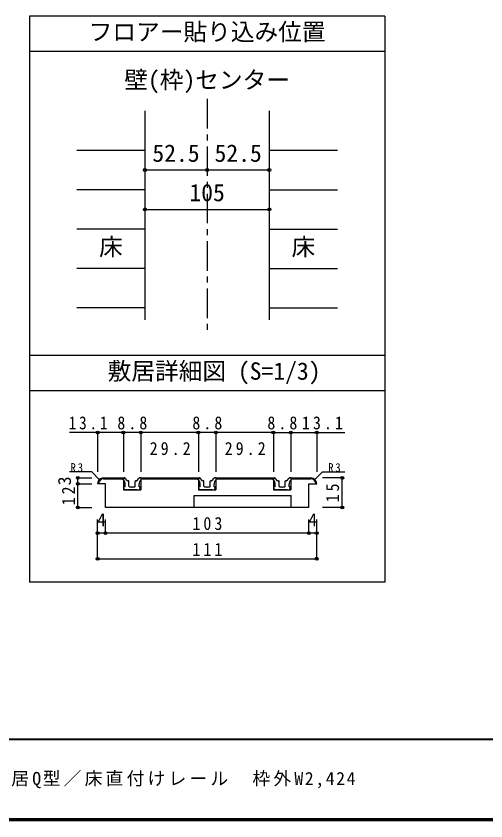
# Model space of a CAD drawing. Units: millimetres at full size, sheet at 1:5, with parts at other scales. Extents: x -973 to 977, y -718 to 696.
# Drawn here: x -400 to -3, y -701 to -21 of the extents above; entities that cross this region are included whole.
import ezdxf
from ezdxf.enums import TextEntityAlignment as Align

# ---------------------------------------------------------------- set-up
doc = ezdxf.new("R2010")
doc.units = ezdxf.units.MM
doc.header["$LTSCALE"] = 5
doc.header["$PDMODE"] = 32
doc.header["$PDSIZE"] = 2.5
doc.linetypes.add('CHAIN1', pattern=[8, 5, -1, 1, -1])
for name, color, linetype in [('0-1_通り芯', 4, 'CHAIN1'), ('0-3_仕上げ', 2, 'Continuous'), ('0-4_枠', 3, 'Continuous'), ('0-A_文字', 7, 'Continuous'), ('0-B_寸法', 7, 'Continuous'), ('2-4_枠', 3, 'Continuous'), ('2-7_金物', 7, 'Continuous'), ('2-B_ﾊｯﾁ', 4, 'Continuous'), ('F-1_枠', 6, 'Continuous'), ('F-A_文字', 7, 'Continuous')]:
    doc.layers.add(name, color=color, linetype=linetype)
doc.styles.add('ＭＳ ゴシック', font='')
doc.styles.get('ＭＳ ゴシック').set_extended_font_data('MS Gothic')

msp = doc.modelspace()

# ---------------------------------------------------------------- linework, layer by layer
at = {"layer": '0-1_通り芯'}
msp.add_line((-238.69, -91.151), (-238.69, -287.658), dxfattribs=at)
at = {"layer": '0-3_仕上げ', "color": 4}
for p, q in [((-348.69, -134.453), (-291.19, -134.453)), ((-186.19, -134.453), (-128.69, -134.453)), ((-291.19, -167.754), (-348.69, -167.754)), ((-186.19, -167.754), (-128.69, -167.754)), ((-291.19, -201.055), (-348.69, -201.055)), ((-186.19, -201.055), (-128.69, -201.055)), ((-291.19, -234.357), (-348.69, -234.357)), ((-186.19, -234.357), (-128.69, -234.357)), ((-291.19, -267.658), (-348.69, -267.658)), ((-186.19, -267.658), (-128.69, -267.658))]:
    msp.add_line(p, q, dxfattribs=at)
at = {"layer": '0-4_枠'}
for p, q in [((-291.19, -101.151), (-291.19, -277.658)), ((-186.19, -101.151), (-186.19, -277.658))]:
    msp.add_line(p, q, dxfattribs=at)
at = {"layer": '0-A_文字', "color": 3}
for p, q in [((-388.69, -21.151), (-388.69, -499.151)), ((-88.69, -21.151), (-388.69, -21.151)), ((-88.69, -21.151), (-88.69, -499.151)), ((-88.69, -51.151), (-388.69, -51.151)), ((-88.69, -307.658), (-388.69, -307.658)), ((-88.69, -337.658), (-388.69, -337.658)), ((-88.69, -499.151), (-388.69, -499.151))]:
    msp.add_line(p, q, dxfattribs=at)
at = {"layer": '0-B_寸法', "color": 4}
for p, q in [((-291.19, -151.103), (-238.69, -151.103)), ((-238.69, -151.103), (-186.19, -151.103)), ((-291.19, -184.405), (-186.19, -184.405))]:
    msp.add_line(p, q, dxfattribs=at)
at = {"layer": '0-B_寸法'}
for p in [(-291.19, -151.103), (-238.69, -151.103), (-186.19, -151.103), (-291.19, -184.405), (-186.19, -184.405)]:
    msp.add_point(p, dxfattribs=at)
at = {"layer": '2-4_枠'}
for p, q in [((-326.191, -411.986), (-309.357, -411.986)), ((-326.191, -411.986), (-309.357, -411.986)), ((-326.19, -411.153), (-309.357, -411.153)), ((-326.19, -411.153), (-309.357, -411.153)), ((-309.357, -411.153), (-309.357, -421.153)), ((-294.69, -411.153), (-246.024, -411.153)), ((-294.69, -411.153), (-294.69, -421.153)), ((-294.69, -411.153), (-246.024, -411.153)), ((-294.69, -411.986), (-246.024, -411.986)), ((-294.69, -411.986), (-246.024, -411.986)), ((-246.024, -411.153), (-246.024, -421.153)), ((-231.357, -411.153), (-231.357, -421.153)), ((-231.357, -411.153), (-182.69, -411.153)), ((-231.357, -411.153), (-182.69, -411.153)), ((-231.357, -411.986), (-182.69, -411.986)), ((-231.357, -411.986), (-182.69, -411.986)), ((-182.69, -411.153), (-182.69, -421.153)), ((-168.024, -411.153), (-168.024, -421.153)), ((-168.024, -411.153), (-151.19, -411.153)), ((-168.024, -411.153), (-151.19, -411.153)), ((-168.024, -411.986), (-151.19, -411.986)), ((-168.024, -411.986), (-151.19, -411.986)), ((-324.524, -416.153), (-331.19, -416.153)), ((-324.524, -416.153), (-331.19, -416.153)), ((-324.524, -436.153), (-324.524, -416.153)), ((-309.357, -421.153), (-294.69, -421.153)), ((-309.357, -421.153), (-294.69, -421.153)), ((-246.024, -421.153), (-231.357, -421.153)), ((-246.024, -421.153), (-231.357, -421.153)), ((-182.69, -421.153), (-168.024, -421.153)), ((-182.69, -421.153), (-168.024, -421.153)), ((-152.857, -416.153), (-146.19, -416.153)), ((-152.857, -436.153), (-152.857, -416.153)), ((-152.857, -416.153), (-146.19, -416.153)), ((-249.524, -426.153), (-167.857, -426.153)), ((-167.857, -436.153), (-167.857, -426.153)), ((-152.857, -436.153), (-324.524, -436.153)), ((-152.857, -436.153), (-324.524, -436.153))]:
    msp.add_line(p, q, dxfattribs=at)
msp.add_lwpolyline([(-249.524, -436.153), (-249.524, -426.153), (-167.857, -426.153)], dxfattribs=at)
for centre, major_axis, start_param, end_param in [((-326.19, -416.153), (5, 0), 1.5707963, 3.1415927), ((-326.19, -416.153), (5, 0), 1.5707963, 3.1415927), ((-326.19, -416.153), (4.167, 0), 1.5707963, 3.1415927), ((-326.19, -416.153), (4.167, 0), 1.5707963, 3.1415927), ((-151.19, -416.153), (5, 0), 6.2831853, 7.8539816), ((-151.19, -416.153), (5, 0), 6.2831853, 7.8539816), ((-151.19, -416.153), (4.167, 0), 6.2831853, 7.8539816), ((-151.19, -416.153), (4.167, 0), 6.2831853, 7.8539816)]:
    msp.add_ellipse(centre, major_axis=major_axis, ratio=0.999999, start_param=start_param, end_param=end_param, dxfattribs=at)
at = {"layer": '2-7_金物'}
for p, q in [((-309.524, -411.153), (-308.619, -411.153)), ((-309.524, -412.82), (-309.524, -411.153)), ((-309.524, -411.153), (-308.619, -411.153)), ((-305.92, -413.507), (-308.03, -411.397)), ((-305.92, -413.507), (-308.03, -411.397)), ((-305.567, -413.653), (-305.024, -413.653)), ((-305.567, -413.653), (-305.024, -413.653)), ((-304.69, -418.153), (-304.69, -413.986)), ((-299.357, -418.153), (-299.357, -413.986)), ((-298.481, -413.653), (-299.024, -413.653)), ((-298.481, -413.653), (-299.024, -413.653)), ((-298.127, -413.507), (-296.018, -411.397)), ((-298.127, -413.507), (-296.018, -411.397)), ((-294.524, -411.153), (-295.429, -411.153)), ((-246.19, -411.153), (-245.286, -411.153)), ((-246.19, -412.82), (-246.19, -411.153)), ((-246.19, -411.153), (-245.286, -411.153)), ((-242.587, -413.507), (-244.696, -411.397)), ((-242.587, -413.507), (-244.696, -411.397)), ((-242.233, -413.653), (-241.69, -413.653)), ((-242.233, -413.653), (-241.69, -413.653)), ((-241.357, -418.153), (-241.357, -413.986)), ((-236.024, -418.153), (-236.024, -413.986)), ((-235.148, -413.653), (-235.69, -413.653)), ((-235.148, -413.653), (-235.69, -413.653)), ((-234.794, -413.507), (-232.685, -411.397)), ((-234.794, -413.507), (-232.685, -411.397)), ((-231.19, -411.153), (-232.095, -411.153)), ((-182.857, -411.153), (-181.952, -411.153)), ((-182.857, -412.82), (-182.857, -411.153)), ((-182.857, -411.153), (-181.952, -411.153)), ((-179.254, -413.507), (-181.363, -411.397)), ((-179.254, -413.507), (-181.363, -411.397)), ((-178.9, -413.653), (-178.357, -413.653)), ((-178.9, -413.653), (-178.357, -413.653)), ((-178.024, -418.153), (-178.024, -413.986)), ((-172.69, -418.153), (-172.69, -413.986)), ((-171.814, -413.653), (-172.357, -413.653)), ((-171.814, -413.653), (-172.357, -413.653)), ((-171.461, -413.507), (-169.351, -411.397)), ((-171.461, -413.507), (-169.351, -411.397)), ((-167.857, -411.153), (-168.762, -411.153)), ((-308.357, -421.153), (-309.167, -419.109)), ((-308.357, -421.153), (-309.167, -419.109)), ((-307.857, -418.653), (-308.857, -418.653)), ((-307.857, -418.653), (-308.857, -418.653)), ((-306.524, -421.153), (-308.357, -421.153)), ((-306.524, -421.153), (-308.357, -421.153)), ((-307.857, -418.653), (-307.857, -416.546)), ((-306.524, -421.153), (-306.19, -420.82)), ((-306.524, -421.153), (-306.19, -420.82)), ((-306.19, -420.82), (-305.857, -421.153)), ((-306.19, -420.82), (-305.857, -421.153)), ((-298.19, -421.153), (-305.857, -421.153)), ((-298.19, -421.153), (-305.857, -421.153)), ((-302.024, -419.153), (-301.524, -418.653)), ((-302.024, -419.153), (-301.524, -418.653)), ((-301.524, -418.653), (-299.857, -418.653)), ((-301.524, -418.653), (-299.857, -418.653)), ((-297.857, -420.82), (-298.19, -421.153)), ((-297.857, -420.82), (-298.19, -421.153)), ((-297.524, -421.153), (-297.857, -420.82)), ((-297.524, -421.153), (-297.857, -420.82)), ((-297.524, -421.153), (-295.69, -421.153)), ((-297.524, -421.153), (-295.69, -421.153)), ((-296.19, -418.653), (-296.19, -416.546)), ((-296.19, -418.653), (-295.19, -418.653)), ((-296.19, -418.653), (-295.19, -418.653)), ((-295.69, -421.153), (-294.881, -419.109)), ((-295.69, -421.153), (-294.881, -419.109)), ((-245.024, -421.153), (-245.834, -419.109)), ((-245.024, -421.153), (-245.834, -419.109)), ((-244.524, -418.653), (-245.524, -418.653)), ((-244.524, -418.653), (-245.524, -418.653)), ((-243.19, -421.153), (-245.024, -421.153)), ((-243.19, -421.153), (-245.024, -421.153)), ((-244.524, -418.653), (-244.524, -416.546)), ((-243.19, -421.153), (-242.857, -420.82)), ((-243.19, -421.153), (-242.857, -420.82)), ((-242.857, -420.82), (-242.524, -421.153)), ((-242.857, -420.82), (-242.524, -421.153)), ((-234.857, -421.153), (-242.524, -421.153)), ((-234.857, -421.153), (-242.524, -421.153)), ((-238.69, -419.153), (-238.19, -418.653)), ((-238.69, -419.153), (-238.19, -418.653)), ((-238.19, -418.653), (-236.524, -418.653)), ((-238.19, -418.653), (-236.524, -418.653)), ((-234.524, -420.82), (-234.857, -421.153)), ((-234.524, -420.82), (-234.857, -421.153)), ((-234.19, -421.153), (-234.524, -420.82)), ((-234.19, -421.153), (-234.524, -420.82)), ((-234.19, -421.153), (-232.357, -421.153)), ((-234.19, -421.153), (-232.357, -421.153)), ((-232.857, -418.653), (-232.857, -416.546)), ((-232.857, -418.653), (-231.857, -418.653)), ((-232.857, -418.653), (-231.857, -418.653)), ((-232.357, -421.153), (-231.547, -419.109)), ((-232.357, -421.153), (-231.547, -419.109)), ((-181.69, -421.153), (-182.5, -419.109)), ((-181.69, -421.153), (-182.5, -419.109)), ((-181.19, -418.653), (-182.19, -418.653)), ((-181.19, -418.653), (-182.19, -418.653)), ((-179.857, -421.153), (-181.69, -421.153)), ((-179.857, -421.153), (-181.69, -421.153)), ((-181.19, -418.653), (-181.19, -416.546)), ((-179.857, -421.153), (-179.524, -420.82)), ((-179.857, -421.153), (-179.524, -420.82)), ((-179.524, -420.82), (-179.19, -421.153)), ((-179.524, -420.82), (-179.19, -421.153)), ((-171.524, -421.153), (-179.19, -421.153)), ((-171.524, -421.153), (-179.19, -421.153)), ((-175.357, -419.153), (-174.857, -418.653)), ((-175.357, -419.153), (-174.857, -418.653)), ((-174.857, -418.653), (-173.19, -418.653)), ((-174.857, -418.653), (-173.19, -418.653)), ((-171.19, -420.82), (-171.524, -421.153)), ((-171.19, -420.82), (-171.524, -421.153)), ((-170.857, -421.153), (-171.19, -420.82)), ((-170.857, -421.153), (-171.19, -420.82)), ((-170.857, -421.153), (-169.024, -421.153)), ((-170.857, -421.153), (-169.024, -421.153)), ((-169.524, -418.653), (-169.524, -416.546)), ((-169.524, -418.653), (-168.524, -418.653)), ((-169.524, -418.653), (-168.524, -418.653)), ((-169.024, -421.153), (-168.214, -419.109)), ((-169.024, -421.153), (-168.214, -419.109))]:
    msp.add_line(p, q, dxfattribs=at)
for points in [[(-294.524, -412.82), (-294.524, -411.153), (-295.429, -411.153)], [(-231.19, -412.82), (-231.19, -411.153), (-232.095, -411.153)], [(-167.857, -412.82), (-167.857, -411.153), (-168.762, -411.153)], [(-304.19, -418.653), (-302.524, -418.653), (-302.024, -419.153)], [(-304.19, -418.653), (-302.524, -418.653), (-302.024, -419.153)], [(-240.857, -418.653), (-239.19, -418.653), (-238.69, -419.153)], [(-240.857, -418.653), (-239.19, -418.653), (-238.69, -419.153)], [(-177.524, -418.653), (-175.857, -418.653), (-175.357, -419.153)], [(-177.524, -418.653), (-175.857, -418.653), (-175.357, -419.153)]]:
    msp.add_lwpolyline(points, dxfattribs=at)
for centre, major_axis, start_param, end_param in [((-312.857, -416.546), (-5, 0), 3.1415927, 3.9826668), ((-312.857, -416.546), (-5, 0), 3.1415927, 3.9826668), ((-308.619, -411.986), (-0.833, 0), 3.9269908, 4.712389), ((-308.619, -411.987), (-0.833, 0), 3.9269908, 4.712389), ((-305.567, -413.153), (-0.5, 0), 0.7853982, 1.5707963), ((-305.567, -413.153), (-0.5, 0), 0.7853982, 1.5707963), ((-305.024, -413.986), (-0.333, 0), 3.1415927, 4.712389), ((-305.024, -413.987), (-0.333, 0), 3.1415927, 4.712389), ((-299.024, -413.986), (-0.333, 0), 4.712389, 6.2831853), ((-299.024, -413.987), (-0.333, 0), 4.712389, 6.2831853), ((-298.481, -413.153), (-0.5, 0), 1.5707963, 2.3561945), ((-298.481, -413.153), (-0.5, 0), 1.5707963, 2.3561945), ((-291.191, -416.546), (-5, 0), 5.4421111, 6.2831853), ((-291.191, -416.546), (-5, 0), 5.4421111, 6.2831853), ((-295.429, -411.986), (-0.833, 0), 4.712389, 5.4977871), ((-295.429, -411.987), (-0.833, 0), 4.712389, 5.4977871), ((-249.524, -416.546), (-5, 0), 3.1415927, 3.9826668), ((-249.524, -416.546), (-5, 0), 3.1415927, 3.9826668), ((-245.286, -411.986), (-0.833, 0), 3.9269908, 4.712389), ((-245.286, -411.987), (-0.833, 0), 3.9269908, 4.712389), ((-242.233, -413.153), (-0.5, 0), 0.7853982, 1.5707963), ((-242.233, -413.153), (-0.5, 0), 0.7853982, 1.5707963), ((-241.69, -413.986), (-0.333, 0), 3.1415927, 4.712389), ((-241.69, -413.987), (-0.333, 0), 3.1415927, 4.712389), ((-235.69, -413.986), (-0.333, 0), 4.712389, 6.2831853), ((-235.69, -413.987), (-0.333, 0), 4.712389, 6.2831853), ((-235.148, -413.153), (-0.5, 0), 1.5707963, 2.3561945), ((-235.148, -413.153), (-0.5, 0), 1.5707963, 2.3561945), ((-227.857, -416.546), (-5, 0), 5.4421111, 6.2831853), ((-227.857, -416.546), (-5, 0), 5.4421111, 6.2831853), ((-232.095, -411.986), (-0.833, 0), 4.712389, 5.4977871), ((-232.095, -411.987), (-0.833, 0), 4.712389, 5.4977871), ((-186.19, -416.546), (-5, 0), 3.1415927, 3.9826668), ((-186.19, -416.546), (-5, 0), 3.1415927, 3.9826668), ((-181.952, -411.986), (-0.833, 0), 3.9269908, 4.712389), ((-181.952, -411.987), (-0.833, 0), 3.9269908, 4.712389), ((-178.9, -413.153), (-0.5, 0), 0.7853982, 1.5707963), ((-178.9, -413.153), (-0.5, 0), 0.7853982, 1.5707963), ((-178.357, -413.986), (-0.333, 0), 3.1415927, 4.712389), ((-178.357, -413.987), (-0.333, 0), 3.1415927, 4.712389), ((-172.357, -413.986), (-0.333, 0), 4.712389, 6.2831853), ((-172.357, -413.987), (-0.333, 0), 4.712389, 6.2831853), ((-171.814, -413.153), (-0.5, 0), 1.5707963, 2.3561945), ((-171.814, -413.153), (-0.5, 0), 1.5707963, 2.3561945), ((-164.524, -416.546), (-5, 0), 5.4421111, 6.2831853), ((-164.524, -416.546), (-5, 0), 5.4421111, 6.2831853), ((-168.762, -411.986), (-0.833, 0), 4.712389, 5.4977871), ((-168.762, -411.987), (-0.833, 0), 4.712389, 5.4977871), ((-308.857, -418.986), (-0.333, 0), 4.712389, 6.6604557), ((-308.857, -418.986), (-0.333, 0), 4.712389, 6.6604557), ((-304.19, -418.153), (-0.5, 0), 6.2831853, 7.8539816), ((-304.19, -418.153), (-0.5, 0), 6.2831853, 7.8539816), ((-299.857, -418.153), (-0.5, 0), 1.5707963, 3.1415927), ((-299.857, -418.153), (-0.5, 0), 1.5707963, 3.1415927), ((-295.19, -418.986), (-0.333, 0), 2.7643223, 4.712389), ((-295.19, -418.986), (-0.333, 0), 2.7643223, 4.712389), ((-245.524, -418.986), (-0.333, 0), 4.712389, 6.6604557), ((-245.524, -418.986), (-0.333, 0), 4.712389, 6.6604557), ((-240.857, -418.153), (-0.5, 0), 6.2831853, 7.8539816), ((-240.857, -418.153), (-0.5, 0), 6.2831853, 7.8539816), ((-236.524, -418.153), (-0.5, 0), 1.5707963, 3.1415927), ((-236.524, -418.153), (-0.5, 0), 1.5707963, 3.1415927), ((-231.857, -418.986), (-0.333, 0), 2.7643223, 4.712389), ((-231.857, -418.986), (-0.333, 0), 2.7643223, 4.712389), ((-182.19, -418.986), (-0.333, 0), 4.712389, 6.6604557), ((-182.19, -418.986), (-0.333, 0), 4.712389, 6.6604557), ((-177.524, -418.153), (-0.5, 0), 6.2831853, 7.8539816), ((-177.524, -418.153), (-0.5, 0), 6.2831853, 7.8539816), ((-173.19, -418.153), (-0.5, 0), 1.5707963, 3.1415927), ((-173.19, -418.153), (-0.5, 0), 1.5707963, 3.1415927), ((-168.524, -418.986), (-0.333, 0), 2.7643223, 4.712389), ((-168.524, -418.986), (-0.333, 0), 2.7643223, 4.712389)]:
    msp.add_ellipse(centre, major_axis=major_axis, ratio=0.999999, start_param=start_param, end_param=end_param, dxfattribs=at)
at = {"layer": '2-B_ﾊｯﾁ'}
for p, q in [((-309.357, -372.819), (-354.882, -372.819)), ((-331.19, -372.819), (-331.19, -406.153)), ((-182.69, -372.819), (-168.024, -372.819)), ((-182.69, -372.819), (-182.69, -406.153)), ((-168.024, -372.819), (-168.024, -406.153)), ((-168.024, -372.819), (-122.364, -372.819)), ((-146.19, -372.819), (-146.19, -406.153)), ((-336.19, -406.153), (-354.882, -406.153)), ((-336.19, -406.153), (-354.882, -406.153)), ((-329.726, -412.617), (-336.19, -406.153)), ((-329.726, -412.617), (-336.19, -406.153)), ((-147.655, -412.617), (-141.191, -406.153)), ((-147.655, -412.617), (-141.191, -406.153)), ((-141.191, -406.153), (-122.364, -406.153)), ((-141.191, -406.153), (-122.364, -406.153)), ((-347.857, -416.153), (-347.857, -411.153)), ((-347.857, -411.153), (-336.19, -411.153)), ((-124.666, -411.153), (-141.333, -411.153)), ((-124.666, -436.153), (-124.666, -411.153)), ((-347.857, -436.153), (-347.857, -416.153)), ((-347.857, -416.153), (-336.19, -416.153)), ((-347.857, -436.153), (-336.19, -436.153)), ((-124.666, -436.153), (-141.333, -436.153)), ((-331.19, -457.819), (-331.19, -446.153)), ((-324.524, -457.819), (-324.524, -446.153)), ((-152.857, -457.819), (-152.857, -446.153)), ((-146.19, -457.819), (-146.19, -446.153)), ((-331.19, -479.486), (-331.19, -457.819)), ((-324.524, -457.819), (-331.19, -457.819)), ((-152.857, -457.819), (-324.524, -457.819)), ((-146.19, -457.819), (-152.857, -457.819)), ((-146.19, -479.486), (-146.19, -457.819)), ((-331.19, -479.486), (-146.19, -479.486))]:
    msp.add_line(p, q, dxfattribs=at)
for points in [[(-294.69, -372.819), (-309.357, -372.819), (-309.357, -406.153)], [(-246.024, -372.819), (-294.69, -372.819), (-294.69, -406.153)], [(-231.357, -372.819), (-246.024, -372.819), (-246.024, -406.153)], [(-182.69, -372.819), (-231.357, -372.819), (-231.357, -406.153)]]:
    msp.add_lwpolyline(points, dxfattribs=at)
at = {"layer": '2-B_ﾊｯﾁ', "color": 7}
for p in [(-331.19, -372.819), (-309.357, -372.819), (-294.69, -372.819), (-246.024, -372.819), (-231.357, -372.819), (-182.69, -372.819), (-168.024, -372.819), (-146.19, -372.819), (-347.857, -411.153), (-124.666, -411.153), (-347.857, -416.153), (-347.857, -436.153), (-124.666, -436.153), (-331.19, -457.819), (-324.524, -457.819), (-152.857, -457.819), (-146.19, -457.819), (-331.19, -479.486), (-146.19, -479.486)]:
    msp.add_point(p, dxfattribs=at)
at = {"layer": 'F-1_枠'}
for p, q in [((976.653, -631.667), (-973.347, -631.667)), ((976.653, -632.5), (-973.347, -632.5)), ((976.653, -699.167), (-973.347, -699.167)), ((976.653, -700), (-973.347, -700)), ((976.653, -700.833), (-973.347, -700.833))]:
    msp.add_line(p, q, dxfattribs=at)

# ---------------------------------------------------------------- texts
at = {"layer": '0-A_文字', "style": 'ＭＳ ゴシック'}
for s, p in [('フロアー貼り込み位置', (-338.69, -46.151)), ('壁(枠)センター', (-308.69, -86.743)), ('床', (-329.94, -227.706)), ('床', (-167.44, -227.706)), ('敷居詳細図 (S=1/3)', (-322.7, -332.658))]:
    msp.add_text(s, height=14.66, dxfattribs=at).set_placement(p, align=Align.BOTTOM_LEFT)
at = {"layer": '0-B_寸法', "style": 'ＭＳ ゴシック'}
for s, p in [('52.5', (-284.94, -148.603)), ('52.5', (-232.44, -148.603)), ('105', (-253.69, -181.905))]:
    msp.add_text(s, height=14.66, dxfattribs=at).set_placement(p, align=Align.BOTTOM_LEFT)
at = {"layer": '2-B_ﾊｯﾁ', "color": 7, "style": 'ＭＳ ゴシック'}
msp.add_text('3', height=11, rotation=90, dxfattribs=at).set_placement((-350.357, -417.403), align=Align.BOTTOM_LEFT)
for p in [(-331.607, -455.319), (-153.274, -455.319)]:
    msp.add_text('4', height=11, dxfattribs=at).set_placement(p, align=Align.BOTTOM_LEFT)
at = {"layer": '2-B_ﾊｯﾁ', "color": 7, "attachment_point": 7, "style": 'ＭＳ ゴシック'}
for s, insert, char_height in [('\\T1.38;\\W0.85;13.1', (-355.56, -370.319), 11), ('\\T1.38;\\W0.9;8.8', (-314.524, -370.319), 11), ('\\T1.38;\\W0.9;8.8', (-251.19, -370.319), 11), ('\\T1.38;\\W0.9;8.8', (-187.857, -370.319), 11), ('\\T1.38;\\W0.9;13.1', (-158.665, -370.319), 11), ('\\T1.38;\\W0.9;29.2', (-287.232, -391.986), 11), ('\\T1.38;\\W0.9;29.2', (-223.899, -391.986), 11), ('\\T1.36;\\W0.9;R3', (-354.049, -406.153), 7.331), ('\\T1.36;\\W0.9;R3', (-354.049, -406.153), 7.331), ('\\T1.36;\\W0.9;R3', (-136.53, -406.153), 7.331), ('\\T1.36;\\W0.9;R3', (-136.53, -406.153), 7.331), ('\\T1.38;\\W0.9;103', (-251.19, -455.319), 11), ('\\T1.38;\\W0.9;111', (-251.19, -476.986), 11)]:
    msp.add_mtext(s, dxfattribs=dict(at, insert=insert, char_height=char_height))
at = {"layer": '2-B_ﾊｯﾁ', "color": 7, "char_height": 11, "attachment_point": 7, "rotation": 90, "style": 'ＭＳ ゴシック'}
for s, insert in [('\\T1.36;\\W0.9;12', (-350.357, -434.278)), ('\\T1.36;\\W0.9;15', (-127.166, -431.778))]:
    msp.add_mtext(s, dxfattribs=dict(at, insert=insert))
at = {"layer": 'F-A_文字', "insert": (-846.68, -673.333), "char_height": 11, "attachment_point": 7, "style": 'ＭＳ ゴシック'}
msp.add_mtext('\\T1.18;ドレタス\u3000３枚引き違い戸\u3000レールタイプ\u3000調整枠\u3000敷居Q型／床直付けレール\u3000枠外W2,424', dxfattribs=at)

doc.saveas('drawing.dxf')
